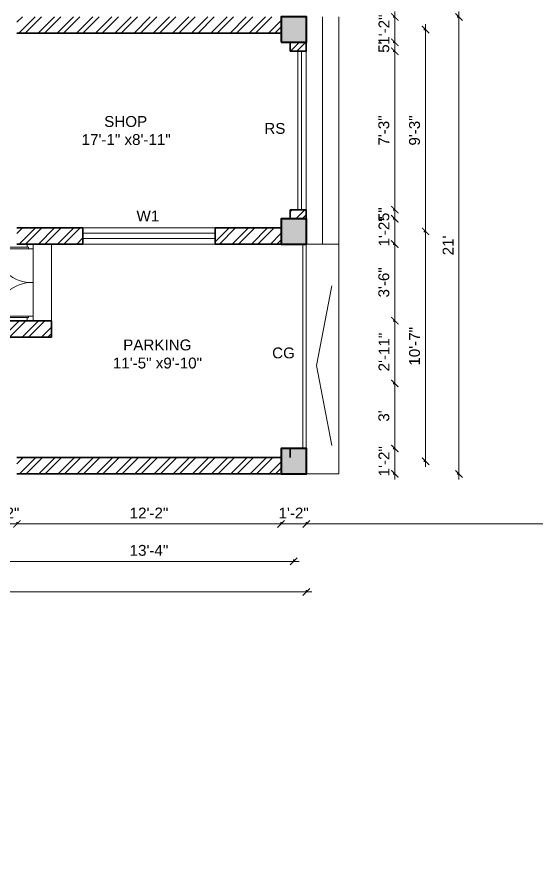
# Model space of a CAD drawing. Header units: inches. Extents: x -12071822 to 12321209, y -1222525 to 1319227.
# Drawn here: x 117528.2 to 117815, y 37628.9 to 38097 of the extents above; entities that cross this region are included whole.
import ezdxf

# ---------------------------------------------------------------- set-up
doc = ezdxf.new("R2010")
doc.units = ezdxf.units.IN
doc.header["$MEASUREMENT"] = 0
doc.header["$PDMODE"] = 35
for name, color, linetype, lineweight in [('Column', 181, 'Continuous', 40), ('Dimension', 130, 'Continuous', 9), ('Hatch', 9, 'Continuous', 9), ('Stairs', 61, 'Continuous', 18), ('TEXT', 255, 'Continuous', 35), ('Walls', 11, 'Continuous', 35), ('Windows', 151, 'Continuous', 15)]:
    doc.layers.add(name, color=color, linetype=linetype, lineweight=lineweight)
doc.styles.get("Standard").update_dxf_attribs({"font": 'arial.ttf'})
doc.dimstyles.get("Standard").update_dxf_attribs({"dimtxt": 6, "dimasz": 4, "dimexe": 0, "dimexo": 6, "dimgap": 3, "dimtad": 1, "dimdec": 0, "dimzin": 0, "dimdsep": 46, "dimlunit": 4, "dimtxsty": 'Standard', "dimblk": 'ARCHTICK', "dimcen": 0.09, "dimdle": 3, "dimclrd": 256, "dimadec": 0, "dimazin": 0, "dimtfac": 1, "dimtdec": 0, "dimtofl": 0, "dimtmove": 0, "dimatfit": 3, "dimfxl": 1, "dimfxlon": 1, "dimtolj": 1, "dimtzin": 0, "dimlwd": -1, "dimarcsym": 0})
pattern_1 = [(45, (-5399.04, -708.714), (-5.30330086, 5.30330086), []), (45, (-5395.504, -708.714), (-5.30330086, 5.30330086), [])]
pattern_2 = [(45, (-5398.04, -708.714), (-5.30330086, 5.30330086), []), (45, (-5394.504, -708.714), (-5.30330086, 5.30330086), [])]

# ---------------------------------------------------------------- blocks, each defined once
blk = doc.blocks.new('colm')
at = {"layer": 'Hatch'}
h = blk.add_hatch(color=256, dxfattribs=at)
h.dxf.hatch_style = 1
h.paths.add_polyline_path([(66705.71, 8319.73), (66705.71, 8307.73), (66717.71, 8307.73), (66717.71, 8319.73)])
at = {"layer": 'Column'}
blk.add_lwpolyline([(66705.71, 8307.73), (66717.71, 8307.73), (66717.71, 8319.73), (66705.71, 8319.73)], close=True, dxfattribs=at)
blk = doc.blocks.new('hghdg')
at = {"layer": 'Windows'}
for p, q in [((98024.54, 19731.64), (98024.54, 19751.9)), ((98025.51, 19751.9), (98024.54, 19751.9)), ((98025.51, 19730.66), (98025.51, 19751.92)), ((98067.62, 19730.66), (98067.62, 19751.92)), ((98067.62, 19751.9), (98068.59, 19751.9)), ((98068.59, 19731.64), (98068.59, 19751.9)), ((98024.54, 19731.64), (98022.59, 19731.64)), ((98022.59, 19731.64), (98022.59, 19727.74)), ((98024.54, 19730.66), (98024.54, 19731.64)), ((98025.51, 19730.66), (98024.54, 19730.66)), ((98025.51, 19727.74), (98025.51, 19730.66)), ((98067.62, 19727.74), (98067.62, 19730.66)), ((98067.62, 19730.66), (98068.59, 19730.66)), ((98068.59, 19730.66), (98068.59, 19731.64)), ((98068.59, 19731.64), (98070.54, 19731.64)), ((98070.54, 19731.64), (98070.54, 19727.74)), ((98022.59, 19727.74), (98025.51, 19727.74)), ((98070.54, 19727.74), (98067.62, 19727.74))]:
    blk.add_line(p, q, dxfattribs=at)
for centre, radius, start, end in [((98022.69, 19728.19), 23.88, 358.9393, 83.2199), ((98069.47, 19729.03), 22.94, 94.6313, 183.2095)]:
    blk.add_arc(centre, radius, start, end, dxfattribs=at)
blk = doc.blocks.new('_ArchTick')
at = {"color": 0, "linetype": 'ByBlock', "const_width": 0.15}
blk.add_lwpolyline([(-0.5, -0.5), (0.5, 0.5)], dxfattribs=at)
blk = doc.blocks.new('*D1640')
at = {"layer": 'Defpoints', "color": 0, "transparency": 16777216}
for p in [(117514.18, 37844.49), (117528.18, 37844.49), (117528.18, 37816.85)]:
    blk.add_point(p, dxfattribs=at)
at = {"layer": 'Dimension', "transparency": 16777216}
blk.add_line((117511.18, 37816.85), (117531.18, 37816.85), dxfattribs=at)
at = {"layer": 'Dimension', "color": 0, "lineweight": -2, "transparency": 16777216}
for p, q in [((117514.18, 37817.85), (117514.18, 37816.85)), ((117528.18, 37817.85), (117528.18, 37816.85))]:
    blk.add_line(p, q, dxfattribs=at)
at = {"layer": 'Dimension', "transparency": 16777216, "xscale": 4, "yscale": 4, "zscale": 4, "rotation": 180}
blk.add_blockref('_ArchTick', (117514.18, 37816.85), dxfattribs=at)
at = {"layer": 'Dimension', "transparency": 16777216, "xscale": 4, "yscale": 4, "zscale": 4}
blk.add_blockref('_ArchTick', (117528.18, 37816.85), dxfattribs=at)
at = {"layer": 'Dimension', "color": 0, "lineweight": -2, "transparency": 16777216, "insert": (117521.18, 37822.87), "char_height": 6, "attachment_point": 5}
blk.add_mtext('\\A1;1\'-2"', dxfattribs=at)
blk = doc.blocks.new('*D1641')
at = {"layer": 'Defpoints', "color": 0, "transparency": 16777216}
for p in [(117528.18, 37844.49), (117674.05, 37844.49), (117674.05, 37816.85)]:
    blk.add_point(p, dxfattribs=at)
at = {"layer": 'Dimension', "transparency": 16777216}
blk.add_line((117525.18, 37816.85), (117677.05, 37816.85), dxfattribs=at)
at = {"layer": 'Dimension', "color": 0, "lineweight": -2, "transparency": 16777216}
for p, q in [((117528.18, 37817.85), (117528.18, 37816.85)), ((117674.05, 37817.85), (117674.05, 37816.85))]:
    blk.add_line(p, q, dxfattribs=at)
at = {"layer": 'Dimension', "transparency": 16777216, "xscale": 4, "yscale": 4, "zscale": 4, "rotation": 180}
blk.add_blockref('_ArchTick', (117528.18, 37816.85), dxfattribs=at)
at = {"layer": 'Dimension', "transparency": 16777216, "xscale": 4, "yscale": 4, "zscale": 4}
blk.add_blockref('_ArchTick', (117674.05, 37816.85), dxfattribs=at)
at = {"layer": 'Dimension', "color": 0, "lineweight": -2, "transparency": 16777216, "insert": (117601.12, 37822.87), "char_height": 6, "attachment_point": 5}
blk.add_mtext('\\A1;12\'-2"', dxfattribs=at)
blk = doc.blocks.new('*D1642')
at = {"layer": 'Defpoints', "color": 0, "transparency": 16777216}
for p in [(117674.05, 37844.49), (117688.05, 37844.49), (117688.05, 37816.85)]:
    blk.add_point(p, dxfattribs=at)
at = {"layer": 'Dimension', "transparency": 16777216}
blk.add_line((117671.05, 37816.85), (117691.05, 37816.85), dxfattribs=at)
at = {"layer": 'Dimension', "color": 0, "lineweight": -2, "transparency": 16777216}
for p, q in [((117674.05, 37817.85), (117674.05, 37816.85)), ((117688.05, 37817.85), (117688.05, 37816.85))]:
    blk.add_line(p, q, dxfattribs=at)
at = {"layer": 'Dimension', "transparency": 16777216, "xscale": 4, "yscale": 4, "zscale": 4, "rotation": 180}
blk.add_blockref('_ArchTick', (117674.05, 37816.85), dxfattribs=at)
at = {"layer": 'Dimension', "transparency": 16777216, "xscale": 4, "yscale": 4, "zscale": 4}
blk.add_blockref('_ArchTick', (117688.05, 37816.85), dxfattribs=at)
at = {"layer": 'Dimension', "color": 0, "lineweight": -2, "transparency": 16777216, "insert": (117681.05, 37822.87), "char_height": 6, "attachment_point": 5}
blk.add_mtext('\\A1;1\'-2"', dxfattribs=at)
blk = doc.blocks.new('*D1645')
at = {"layer": 'Defpoints', "color": 0, "transparency": 16777216}
for p in [(117521.18, 37844.49), (117681.05, 37844.49), (117681.05, 37796.16)]:
    blk.add_point(p, dxfattribs=at)
at = {"layer": 'Dimension', "transparency": 16777216}
blk.add_line((117518.18, 37796.16), (117684.05, 37796.16), dxfattribs=at)
at = {"layer": 'Dimension', "color": 0, "lineweight": -2, "transparency": 16777216}
for p, q in [((117521.18, 37797.16), (117521.18, 37796.16)), ((117681.05, 37797.16), (117681.05, 37796.16))]:
    blk.add_line(p, q, dxfattribs=at)
at = {"layer": 'Dimension', "transparency": 16777216, "xscale": 4, "yscale": 4, "zscale": 4, "rotation": 180}
blk.add_blockref('_ArchTick', (117521.18, 37796.16), dxfattribs=at)
at = {"layer": 'Dimension', "transparency": 16777216, "xscale": 4, "yscale": 4, "zscale": 4}
blk.add_blockref('_ArchTick', (117681.05, 37796.16), dxfattribs=at)
at = {"layer": 'Dimension', "color": 0, "lineweight": -2, "transparency": 16777216, "insert": (117601.12, 37802.22), "char_height": 6, "attachment_point": 5}
blk.add_mtext('\\A1;13\'-4"', dxfattribs=at)
blk = doc.blocks.new('*D1560')
at = {"layer": 'Defpoints', "color": 0, "transparency": 16777216}
for p in [(117188.36, 37921.49), (117688.05, 37844.49), (117688.05, 37779.29)]:
    blk.add_point(p, dxfattribs=at)
at = {"layer": 'Dimension', "transparency": 16777216}
blk.add_line((117185.36, 37779.29), (117691.05, 37779.29), dxfattribs=at)
at = {"layer": 'Dimension', "color": 0, "lineweight": -2, "transparency": 16777216}
for p, q in [((117188.36, 37780.29), (117188.36, 37779.29)), ((117688.05, 37780.29), (117688.05, 37779.29))]:
    blk.add_line(p, q, dxfattribs=at)
at = {"layer": 'Dimension', "transparency": 16777216, "xscale": 4, "yscale": 4, "zscale": 4, "rotation": 180}
blk.add_blockref('_ArchTick', (117188.36, 37779.29), dxfattribs=at)
at = {"layer": 'Dimension', "transparency": 16777216, "xscale": 4, "yscale": 4, "zscale": 4}
blk.add_blockref('_ArchTick', (117688.05, 37779.29), dxfattribs=at)
at = {"layer": 'Dimension', "color": 0, "lineweight": -2, "transparency": 16777216, "insert": (117438.21, 37785.35), "char_height": 6, "attachment_point": 5}
blk.add_mtext('\\A1;41\'-8"', dxfattribs=at)
blk = doc.blocks.new('*D1646')
at = {"layer": 'Defpoints', "color": 0, "transparency": 16777216}
for p in [(117688.05, 38096.99), (117688.05, 38082.99), (117736.94, 38082.99)]:
    blk.add_point(p, dxfattribs=at)
at = {"layer": 'Dimension', "color": 0, "lineweight": -2, "transparency": 16777216}
for p, q in [((117735.94, 38096.99), (117736.94, 38096.99)), ((117735.94, 38082.99), (117736.94, 38082.99))]:
    blk.add_line(p, q, dxfattribs=at)
at = {"layer": 'Dimension', "transparency": 16777216}
blk.add_line((117736.94, 38099.99), (117736.94, 38079.99), dxfattribs=at)
at = {"layer": 'Dimension', "transparency": 16777216, "xscale": 4, "yscale": 4, "zscale": 4}
for p, rotation in [((117736.94, 38096.99), 90), ((117736.94, 38082.99), 270)]:
    blk.add_blockref('_ArchTick', p, dxfattribs=dict(at, rotation=rotation))
at = {"layer": 'Dimension', "color": 0, "lineweight": -2, "transparency": 16777216, "insert": (117730.93, 38089.99), "char_height": 6, "attachment_point": 5, "rotation": 90}
blk.add_mtext('\\A1;1\'-2"', dxfattribs=at)
blk = doc.blocks.new('*D1561')
at = {"layer": 'Defpoints', "color": 0, "transparency": 16777216}
for p in [(117688.05, 38077.99), (117688.05, 37990.49), (117736.94, 37990.49)]:
    blk.add_point(p, dxfattribs=at)
at = {"layer": 'Dimension', "color": 0, "lineweight": -2, "transparency": 16777216}
for p, q in [((117735.94, 38077.99), (117736.94, 38077.99)), ((117735.94, 37990.49), (117736.94, 37990.49))]:
    blk.add_line(p, q, dxfattribs=at)
at = {"layer": 'Dimension', "transparency": 16777216}
blk.add_line((117736.94, 38080.99), (117736.94, 37987.49), dxfattribs=at)
at = {"layer": 'Dimension', "transparency": 16777216, "xscale": 4, "yscale": 4, "zscale": 4}
for p, rotation in [((117736.94, 38077.99), 90), ((117736.94, 37990.49), 270)]:
    blk.add_blockref('_ArchTick', p, dxfattribs=dict(at, rotation=rotation))
at = {"layer": 'Dimension', "color": 0, "lineweight": -2, "transparency": 16777216, "insert": (117730.88, 38034.24), "char_height": 6, "attachment_point": 5, "rotation": 90}
blk.add_mtext('\\A1;7\'-3"', dxfattribs=at)
blk = doc.blocks.new('*D1647')
at = {"layer": 'Defpoints', "color": 0, "transparency": 16777216}
for p in [(117688.05, 37985.49), (117688.05, 37971.49), (117736.94, 37971.49)]:
    blk.add_point(p, dxfattribs=at)
at = {"layer": 'Dimension', "transparency": 16777216}
blk.add_line((117736.94, 37988.49), (117736.94, 37968.49), dxfattribs=at)
at = {"layer": 'Dimension', "color": 0, "lineweight": -2, "transparency": 16777216}
for p, q in [((117735.94, 37985.49), (117736.94, 37985.49)), ((117735.94, 37971.49), (117736.94, 37971.49))]:
    blk.add_line(p, q, dxfattribs=at)
at = {"layer": 'Dimension', "transparency": 16777216, "xscale": 4, "yscale": 4, "zscale": 4}
for p, rotation in [((117736.94, 37985.49), 90), ((117736.94, 37971.49), 270)]:
    blk.add_blockref('_ArchTick', p, dxfattribs=dict(at, rotation=rotation))
at = {"layer": 'Dimension', "color": 0, "lineweight": -2, "transparency": 16777216, "insert": (117730.93, 37978.49), "char_height": 6, "attachment_point": 5, "rotation": 90}
blk.add_mtext('\\A1;1\'-2"', dxfattribs=at)
blk = doc.blocks.new('*D1648')
at = {"layer": 'Defpoints', "color": 0, "transparency": 16777216}
for p in [(117688.05, 37858.49), (117688.05, 37844.49), (117736.94, 37844.49)]:
    blk.add_point(p, dxfattribs=at)
at = {"layer": 'Dimension', "transparency": 16777216}
blk.add_line((117736.94, 37861.49), (117736.94, 37841.49), dxfattribs=at)
at = {"layer": 'Dimension', "color": 0, "lineweight": -2, "transparency": 16777216}
for p, q in [((117735.94, 37858.49), (117736.94, 37858.49)), ((117735.94, 37844.49), (117736.94, 37844.49))]:
    blk.add_line(p, q, dxfattribs=at)
at = {"layer": 'Dimension', "transparency": 16777216, "xscale": 4, "yscale": 4, "zscale": 4}
for p, rotation in [((117736.94, 37858.49), 90), ((117736.94, 37844.49), 270)]:
    blk.add_blockref('_ArchTick', p, dxfattribs=dict(at, rotation=rotation))
at = {"layer": 'Dimension', "color": 0, "lineweight": -2, "transparency": 16777216, "insert": (117730.93, 37851.49), "char_height": 6, "attachment_point": 5, "rotation": 90}
blk.add_mtext('\\A1;1\'-2"', dxfattribs=at)
blk = doc.blocks.new('*D1562')
at = {"layer": 'Defpoints', "color": 0, "transparency": 16777216}
for p in [(117688.05, 37990.49), (117688.05, 37985.49), (117736.94, 37985.49)]:
    blk.add_point(p, dxfattribs=at)
at = {"layer": 'Dimension', "transparency": 16777216}
for p, q in [((117736.94, 37990.49), (117736.94, 37994.49)), ((117736.94, 37985.49), (117736.94, 37981.49))]:
    blk.add_line(p, q, dxfattribs=at)
at = {"layer": 'Dimension', "color": 0, "lineweight": -2, "transparency": 16777216}
for p, q in [((117735.94, 37990.49), (117736.94, 37990.49)), ((117735.94, 37985.49), (117736.94, 37985.49))]:
    blk.add_line(p, q, dxfattribs=at)
at = {"layer": 'Dimension', "transparency": 16777216, "xscale": 4, "yscale": 4, "zscale": 4}
for p, rotation in [((117736.94, 37990.49), 270), ((117736.94, 37985.49), 90)]:
    blk.add_blockref('_ArchTick', p, dxfattribs=dict(at, rotation=rotation))
at = {"layer": 'Dimension', "color": 0, "lineweight": -2, "transparency": 16777216, "insert": (117730.89, 37987.99), "char_height": 6, "attachment_point": 5, "rotation": 90}
blk.add_mtext('\\A1;5"', dxfattribs=at)
blk = doc.blocks.new('*D1563')
at = {"layer": 'Defpoints', "color": 0, "transparency": 16777216}
for p in [(117688.05, 38082.99), (117736.94, 38082.99), (117688.05, 38077.99)]:
    blk.add_point(p, dxfattribs=at)
at = {"layer": 'Dimension', "transparency": 16777216}
for p, q in [((117736.94, 38082.99), (117736.94, 38086.99)), ((117736.94, 38077.99), (117736.94, 38073.99))]:
    blk.add_line(p, q, dxfattribs=at)
at = {"layer": 'Dimension', "color": 0, "lineweight": -2, "transparency": 16777216}
for p, q in [((117735.94, 38082.99), (117736.94, 38082.99)), ((117735.94, 38077.99), (117736.94, 38077.99))]:
    blk.add_line(p, q, dxfattribs=at)
at = {"layer": 'Dimension', "transparency": 16777216, "xscale": 4, "yscale": 4, "zscale": 4}
for p, rotation in [((117736.94, 38082.99), 270), ((117736.94, 38077.99), 90)]:
    blk.add_blockref('_ArchTick', p, dxfattribs=dict(at, rotation=rotation))
at = {"layer": 'Dimension', "color": 0, "lineweight": -2, "transparency": 16777216, "insert": (117730.89, 38080.99), "char_height": 6, "attachment_point": 5, "rotation": 90}
blk.add_mtext('\\A1;5"', dxfattribs=at)
blk = doc.blocks.new('*D1564')
at = {"layer": 'Defpoints', "color": 0, "transparency": 16777216}
for p in [(117688.05, 38089.99), (117688.05, 37978.49), (117753.92, 37978.49)]:
    blk.add_point(p, dxfattribs=at)
at = {"layer": 'Dimension', "transparency": 16777216}
blk.add_line((117753.92, 38092.99), (117753.92, 37975.49), dxfattribs=at)
at = {"layer": 'Dimension', "color": 0, "lineweight": -2, "transparency": 16777216}
for p, q in [((117752.92, 38089.99), (117753.92, 38089.99)), ((117752.92, 37978.49), (117753.92, 37978.49))]:
    blk.add_line(p, q, dxfattribs=at)
at = {"layer": 'Dimension', "transparency": 16777216, "xscale": 4, "yscale": 4, "zscale": 4}
for p, rotation in [((117753.92, 38089.99), 90), ((117753.92, 37978.49), 270)]:
    blk.add_blockref('_ArchTick', p, dxfattribs=dict(at, rotation=rotation))
at = {"layer": 'Dimension', "color": 0, "lineweight": -2, "transparency": 16777216, "insert": (117747.85, 38034.24), "char_height": 6, "attachment_point": 5, "rotation": 90}
blk.add_mtext('\\A1;9\'-3"', dxfattribs=at)
blk = doc.blocks.new('*D1649')
at = {"layer": 'Defpoints', "color": 0, "transparency": 16777216}
for p in [(117688.05, 37978.49), (117688.05, 37851.49), (117753.92, 37851.49)]:
    blk.add_point(p, dxfattribs=at)
at = {"layer": 'Dimension', "color": 0, "lineweight": -2, "transparency": 16777216}
for p, q in [((117752.92, 37978.49), (117753.92, 37978.49)), ((117752.92, 37851.49), (117753.92, 37851.49))]:
    blk.add_line(p, q, dxfattribs=at)
at = {"layer": 'Dimension', "transparency": 16777216}
blk.add_line((117753.92, 37981.49), (117753.92, 37848.49), dxfattribs=at)
at = {"layer": 'Dimension', "transparency": 16777216, "xscale": 4, "yscale": 4, "zscale": 4}
for p, rotation in [((117753.92, 37978.49), 90), ((117753.92, 37851.49), 270)]:
    blk.add_blockref('_ArchTick', p, dxfattribs=dict(at, rotation=rotation))
at = {"layer": 'Dimension', "color": 0, "lineweight": -2, "transparency": 16777216, "insert": (117747.86, 37914.99), "char_height": 6, "attachment_point": 5, "rotation": 90}
blk.add_mtext('\\A1;10\'-7"', dxfattribs=at)
blk = doc.blocks.new('*D1565')
at = {"layer": 'Defpoints', "color": 0, "transparency": 16777216}
for p in [(117688.05, 38096.99), (117772.39, 38096.99), (117688.05, 37844.49)]:
    blk.add_point(p, dxfattribs=at)
at = {"layer": 'Dimension', "color": 0, "lineweight": -2, "transparency": 16777216}
for p, q in [((117771.39, 38096.99), (117772.39, 38096.99)), ((117771.39, 37844.49), (117772.39, 37844.49))]:
    blk.add_line(p, q, dxfattribs=at)
at = {"layer": 'Dimension', "transparency": 16777216}
blk.add_line((117772.39, 37841.49), (117772.39, 38099.99), dxfattribs=at)
at = {"layer": 'Dimension', "transparency": 16777216, "xscale": 4, "yscale": 4, "zscale": 4}
for p, rotation in [((117772.39, 38096.99), 90), ((117772.39, 37844.49), 270)]:
    blk.add_blockref('_ArchTick', p, dxfattribs=dict(at, rotation=rotation))
at = {"layer": 'Dimension', "color": 0, "lineweight": -2, "transparency": 16777216, "insert": (117766.37, 37970.74), "char_height": 6, "attachment_point": 5, "rotation": 90}
blk.add_mtext("\\A1;21'", dxfattribs=at)
blk = doc.blocks.new('*D1771')
at = {"layer": 'Defpoints', "color": 0, "transparency": 16777216}
for p in [(117688.05, 37971.49), (117523.18, 37929.14), (117736.94, 37929.14)]:
    blk.add_point(p, dxfattribs=at)
at = {"layer": 'Dimension', "transparency": 16777216}
blk.add_line((117736.94, 37974.49), (117736.94, 37926.14), dxfattribs=at)
at = {"layer": 'Dimension', "color": 0, "lineweight": -2, "transparency": 16777216}
for p, q in [((117735.94, 37971.49), (117736.94, 37971.49)), ((117735.94, 37929.14), (117736.94, 37929.14))]:
    blk.add_line(p, q, dxfattribs=at)
at = {"layer": 'Dimension', "transparency": 16777216, "xscale": 4, "yscale": 4, "zscale": 4}
for p, rotation in [((117736.94, 37971.49), 90), ((117736.94, 37929.14), 270)]:
    blk.add_blockref('_ArchTick', p, dxfattribs=dict(at, rotation=rotation))
at = {"layer": 'Dimension', "color": 0, "transparency": 16777216, "insert": (117730.88, 37950.32), "char_height": 6, "attachment_point": 5, "rotation": 90}
blk.add_mtext('\\A1;3\'-6"', dxfattribs=at)
blk = doc.blocks.new('*D1772')
at = {"layer": 'Defpoints', "color": 0, "transparency": 16777216}
for p in [(117523.18, 37929.14), (117523.18, 37894.49), (117736.94, 37894.49)]:
    blk.add_point(p, dxfattribs=at)
at = {"layer": 'Dimension', "transparency": 16777216}
blk.add_line((117736.94, 37932.14), (117736.94, 37891.49), dxfattribs=at)
at = {"layer": 'Dimension', "color": 0, "lineweight": -2, "transparency": 16777216}
for p, q in [((117735.94, 37929.14), (117736.94, 37929.14)), ((117735.94, 37894.49), (117736.94, 37894.49))]:
    blk.add_line(p, q, dxfattribs=at)
at = {"layer": 'Dimension', "transparency": 16777216, "xscale": 4, "yscale": 4, "zscale": 4}
for p, rotation in [((117736.94, 37929.14), 90), ((117736.94, 37894.49), 270)]:
    blk.add_blockref('_ArchTick', p, dxfattribs=dict(at, rotation=rotation))
at = {"layer": 'Dimension', "color": 0, "transparency": 16777216, "insert": (117730.93, 37911.82), "char_height": 6, "attachment_point": 5, "rotation": 90}
blk.add_mtext('\\A1;2\'-11"', dxfattribs=at)
blk = doc.blocks.new('*D1773')
at = {"layer": 'Defpoints', "color": 0, "transparency": 16777216}
for p in [(117523.18, 37894.49), (117686.05, 37858.49), (117736.94, 37858.49)]:
    blk.add_point(p, dxfattribs=at)
at = {"layer": 'Dimension', "color": 0, "lineweight": -2, "transparency": 16777216}
for p, q in [((117735.94, 37894.49), (117736.94, 37894.49)), ((117735.94, 37858.49), (117736.94, 37858.49))]:
    blk.add_line(p, q, dxfattribs=at)
at = {"layer": 'Dimension', "transparency": 16777216}
blk.add_line((117736.94, 37897.49), (117736.94, 37855.49), dxfattribs=at)
at = {"layer": 'Dimension', "transparency": 16777216, "xscale": 4, "yscale": 4, "zscale": 4}
for p, rotation in [((117736.94, 37894.49), 90), ((117736.94, 37858.49), 270)]:
    blk.add_blockref('_ArchTick', p, dxfattribs=dict(at, rotation=rotation))
at = {"layer": 'Dimension', "color": 0, "transparency": 16777216, "insert": (117730.88, 37876.49), "char_height": 6, "attachment_point": 5, "rotation": 90}
blk.add_mtext("\\A1;3'", dxfattribs=at)
blk = doc.blocks.new('*D1617')
at = {"layer": 'Defpoints', "color": 0, "transparency": 16777216}
for p in [(118242.86, 37844.49), (117514.18, 37816.85), (117514.18, 37279.91)]:
    blk.add_point(p, dxfattribs=at)
at = {"layer": 'Dimension', "transparency": 16777216}
blk.add_line((118245.86, 37816.85), (117511.18, 37816.85), dxfattribs=at)
at = {"layer": 'Dimension', "color": 0, "lineweight": -2, "transparency": 16777216}
for p, q in [((117514.18, 37815.85), (117514.18, 37816.85)), ((118242.86, 37817.85), (118242.86, 37816.85))]:
    blk.add_line(p, q, dxfattribs=at)
at = {"layer": 'Dimension', "transparency": 16777216, "xscale": 4, "yscale": 4, "zscale": 4, "rotation": 180}
blk.add_blockref('_ArchTick', (117514.18, 37816.85), dxfattribs=at)
at = {"layer": 'Dimension', "transparency": 16777216, "xscale": 4, "yscale": 4, "zscale": 4}
blk.add_blockref('_ArchTick', (118242.86, 37816.85), dxfattribs=at)
at = {"layer": 'Dimension', "color": 0, "transparency": 16777216, "insert": (117878.52, 37822.92), "char_height": 6, "attachment_point": 5}
blk.add_mtext('\\A1;60\'-9"', dxfattribs=at)

msp = doc.modelspace()

# ---------------------------------------------------------------- hatches: boundary and pattern name
at = {"layer": 'Hatch'}
h = msp.add_hatch(dxfattribs=at)
h.set_pattern_fill('ANSI32', color=256, scale=20)
h.set_pattern_definition(pattern_1)
h.paths.add_polyline_path([(117528.18, 38096.99), (117528.18, 38087.99), (117674.05, 38087.99), (117674.05, 38096.99)])
h = msp.add_hatch(dxfattribs=at)
h.set_pattern_fill('ANSI32', color=256, scale=20)
h.set_pattern_definition(pattern_2)
h.paths.add_polyline_path([(117688.05, 38077.99), (117688.05, 38082.99), (117679.05, 38082.99), (117679.05, 38077.99)])
h = msp.add_hatch(dxfattribs=at)
h.set_pattern_fill('ANSI32', color=256, scale=20)
h.set_pattern_definition(pattern_2)
h.paths.add_polyline_path([(117688.05, 37990.49), (117679.05, 37990.49), (117679.05, 37985.49), (117688.05, 37985.49)])
h = msp.add_hatch(dxfattribs=at)
h.set_pattern_fill('ANSI32', color=256, scale=20)
h.set_pattern_definition(pattern_1)
h.paths.add_polyline_path([(117564.62, 37971.49), (117564.62, 37980.49), (117528.18, 37980.49), (117528.18, 37971.49)])
h = msp.add_hatch(dxfattribs=at)
h.set_pattern_fill('ANSI32', color=256, scale=20)
h.set_pattern_definition(pattern_2)
h.paths.add_polyline_path([(117637.62, 37980.49), (117637.62, 37971.49), (117674.05, 37971.49), (117674.05, 37980.49)])
h = msp.add_hatch(dxfattribs=at)
h.set_pattern_fill('ANSI32', color=256, scale=20)
h.set_pattern_definition(pattern_1)
h.paths.add_polyline_path([(117547.18, 37929.14), (117514.18, 37929.14), (117514.18, 37894.49), (117523.18, 37894.49), (117523.18, 37920.14), (117547.18, 37920.14)])
h = msp.add_hatch(dxfattribs=at)
h.set_pattern_fill('ANSI32', color=256, scale=20)
h.set_pattern_definition(pattern_1)
h.paths.add_polyline_path([(117528.18, 37853.49), (117528.18, 37844.49), (117674.05, 37844.49), (117674.05, 37853.49)])

# ---------------------------------------------------------------- linework, layer by layer
at = {"layer": 'Stairs'}
for p, q in [((117537.18, 37971.49), (117537.18, 37929.14)), ((117547.18, 37971.49), (117547.18, 37920.14))]:
    msp.add_line(p, q, dxfattribs=at)
at = {"layer": 'Walls'}
for p, q in [((117528.18, 38087.99), (117674.05, 38087.99)), ((117679.05, 38082.99), (117679.05, 38077.99)), ((117688.05, 38082.99), (117688.05, 38077.99)), ((117679.05, 38077.99), (117688.05, 38077.99)), ((117679.05, 37990.49), (117679.05, 37985.49)), ((117679.05, 37990.49), (117688.05, 37990.49)), ((117688.05, 37990.49), (117688.05, 37985.49)), ((117528.18, 37980.49), (117564.62, 37980.49)), ((117564.62, 37980.49), (117564.62, 37971.49)), ((117637.62, 37980.49), (117674.05, 37980.49)), ((117637.62, 37980.49), (117637.62, 37971.49)), ((117528.18, 37971.49), (117564.62, 37971.49)), ((117637.62, 37971.49), (117674.05, 37971.49)), ((117514.18, 37929.14), (117547.18, 37929.14)), ((117547.18, 37929.14), (117547.18, 37920.14)), ((117547.18, 37920.14), (117523.18, 37920.14)), ((117679.05, 37858.49), (117679.05, 37853.49)), ((117674.05, 37853.49), (117528.18, 37853.49)), ((117674.05, 37844.49), (117528.18, 37844.49))]:
    msp.add_line(p, q, dxfattribs=at)
at = {"layer": 'Windows'}
for p, q in [((117697.05, 38096.99), (117697.05, 37971.49)), ((117706.05, 37971.49), (117706.05, 38096.99)), ((117683.34, 38077.99), (117683.34, 37990.49)), ((117685.34, 38077.99), (117685.34, 37990.49)), ((117688.05, 38077.99), (117688.05, 37990.49)), ((117564.62, 37980.49), (117637.62, 37980.49)), ((117564.62, 37977.49), (117637.62, 37977.49)), ((117564.62, 37974.49), (117637.62, 37974.49)), ((117564.62, 37971.49), (117637.62, 37971.49)), ((117686.05, 37971.49), (117686.05, 37858.49)), ((117688.05, 37971.49), (117688.05, 37858.49)), ((117706.05, 37971.49), (117688.05, 37971.49)), ((117706.05, 37844.49), (117706.05, 37971.49)), ((117702.06, 37948.4), (117693.73, 37904.32)), ((117702.06, 37860.27), (117693.73, 37904.32)), ((117688.05, 37844.49), (117706.05, 37844.49))]:
    msp.add_line(p, q, dxfattribs=at)

# ---------------------------------------------------------------- block references
at = {"layer": 'Column', "xscale": 1.166666666667879, "yscale": 1.166666666667879, "zscale": 1.166666666667879}
for p in [(39850.73, 28390.64), (39850.73, 28279.14), (39850.73, 28152.14)]:
    msp.add_blockref('colm', p, dxfattribs=at)
at = {"layer": 'Windows', "xscale": 0.8832182262160804, "yscale": 0.8832182262160804, "zscale": 0.8832182262160804, "rotation": 90}
msp.add_blockref('hghdg', (134961.08, -48646.19), dxfattribs=at)

# ---------------------------------------------------------------- texts
at = {"layer": 'TEXT', "char_height": 6}
for s, width, heights, insert, attachment_point in [('\\pi30.61264;SHOP\\P\\pi18.16039;17\'-1" x8\'-11"', 84.2389, [17.84], (117545.76, 38026.14), 7), ('\\pi4.08993;RS', 18.7269, [0], (117660.75, 38032.31), 7), ('W1', 18.7269, [0], (117594.23, 37989.99), 1), ('\\pi23.84115;PARKING\\P\\pi18.16039;11\'-5" x9\'-10"', 84.2389, [0], (117563.03, 37902.67), 7), ('CG', 18.7269, [0], (117669.16, 37908.27), 7)]:
    msp.add_mtext_dynamic_manual_height_columns(s, width=width, gutter_width=1, heights=heights, dxfattribs=dict(at, insert=insert, attachment_point=attachment_point))

# ---------------------------------------------------------------- dimensions: what is measured, and where the dimension line sits
at = {"layer": 'Dimension', "lineweight": -2}
for base, p1, p2, picture, middle in [((117736.94, 38082.99), (117688.05, 38096.99), (117688.05, 38082.99), '*D1646', (117736.94, 38089.99)), ((117736.94, 38082.99), (117688.05, 38077.99), (117688.05, 38082.99), '*D1563', (117736.94, 38080.99)), ((117736.94, 37985.49), (117688.05, 37990.49), (117688.05, 37985.49), '*D1562', (117736.94, 37987.99)), ((117736.94, 37971.49), (117688.05, 37985.49), (117688.05, 37971.49), '*D1647', (117736.94, 37978.49)), ((117736.94, 37844.49), (117688.05, 37858.49), (117688.05, 37844.49), '*D1648', (117736.94, 37851.49))]:
    dim = msp.add_linear_dim(base=base, p1=p1, p2=p2, angle=90, dimstyle='Standard', override={"dimtmove": 1}, dxfattribs=at)
    dim.commit()
    dim.dimension.update_dxf_attribs({"geometry": picture, "text_midpoint": middle, "dimtype": 160})
for base, p1, p2, picture, middle in [((117772.3855, 38096.9878), (117688.0542, 37844.4903), (117688.0542, 38096.9878), '*D1565', (117766.3733, 37970.739)), ((117753.9188, 37978.4903), (117688.0542, 38089.9878), (117688.0542, 37978.4903), '*D1564', (117747.8533, 38034.239)), ((117736.9417, 37990.4903), (117688.0542, 38077.9878), (117688.0542, 37990.4903), '*D1561', (117730.8762, 38034.239)), ((117753.92, 37851.49), (117688.05, 37978.49), (117688.05, 37851.49), '*D1649', (117747.86, 37914.99))]:
    dim = msp.add_linear_dim(base=base, p1=p1, p2=p2, angle=90, dimstyle='Standard', override={"dimtmove": 1}, dxfattribs=at)
    dim.commit()
    dim.dimension.update_dxf_attribs({"geometry": picture, "text_midpoint": middle})
at = {"layer": 'Dimension'}
for base, p1, p2, picture, middle in [((117736.94, 37929.14), (117688.05, 37971.49), (117523.18, 37929.14), '*D1771', (117730.88, 37950.32)), ((117736.94, 37894.49), (117523.18, 37929.14), (117523.18, 37894.49), '*D1772', (117730.93, 37911.82)), ((117736.94, 37858.49), (117523.18, 37894.49), (117686.05, 37858.49), '*D1773', (117730.88, 37876.49))]:
    dim = msp.add_linear_dim(base=base, p1=p1, p2=p2, angle=90, dimstyle='Standard', override={"dimtmove": 1}, dxfattribs=at)
    dim.commit()
    dim.dimension.update_dxf_attribs({"geometry": picture, "text_midpoint": middle})
at = {"layer": 'Dimension', "lineweight": -2}
for base, p1, p2, picture, middle in [((117688.05, 37779.29), (117188.36, 37921.49), (117688.05, 37844.49), '*D1560', (117438.21, 37785.35)), ((117681.05, 37796.16), (117521.18, 37844.49), (117681.05, 37844.49), '*D1645', (117601.12, 37802.22)), ((117674.05, 37816.85), (117528.18, 37844.49), (117674.05, 37844.49), '*D1641', (117601.12, 37822.87))]:
    dim = msp.add_linear_dim(base=base, p1=p1, p2=p2, dimstyle='Standard', override={"dimtmove": 1}, dxfattribs=at)
    dim.commit()
    dim.dimension.update_dxf_attribs({"geometry": picture, "text_midpoint": middle})
for base, p1, p2, picture, middle in [((117528.18, 37816.85), (117514.18, 37844.49), (117528.18, 37844.49), '*D1640', (117521.18, 37816.85)), ((117688.05, 37816.85), (117674.05, 37844.49), (117688.05, 37844.49), '*D1642', (117681.05, 37816.85))]:
    dim = msp.add_linear_dim(base=base, p1=p1, p2=p2, dimstyle='Standard', override={"dimtmove": 1}, dxfattribs=at)
    dim.commit()
    dim.dimension.update_dxf_attribs({"geometry": picture, "text_midpoint": middle, "dimtype": 160})
at = {"layer": 'Dimension'}
dim = msp.add_linear_dim(base=(117514.18, 37816.85), p1=(118242.86, 37844.49), p2=(117514.18, 37279.91), dimstyle='Standard', override={"dimtmove": 1}, dxfattribs=at)
dim.commit()
dim.dimension.update_dxf_attribs({"geometry": '*D1617', "text_midpoint": (117878.52, 37822.92)})

doc.saveas('drawing.dxf')
